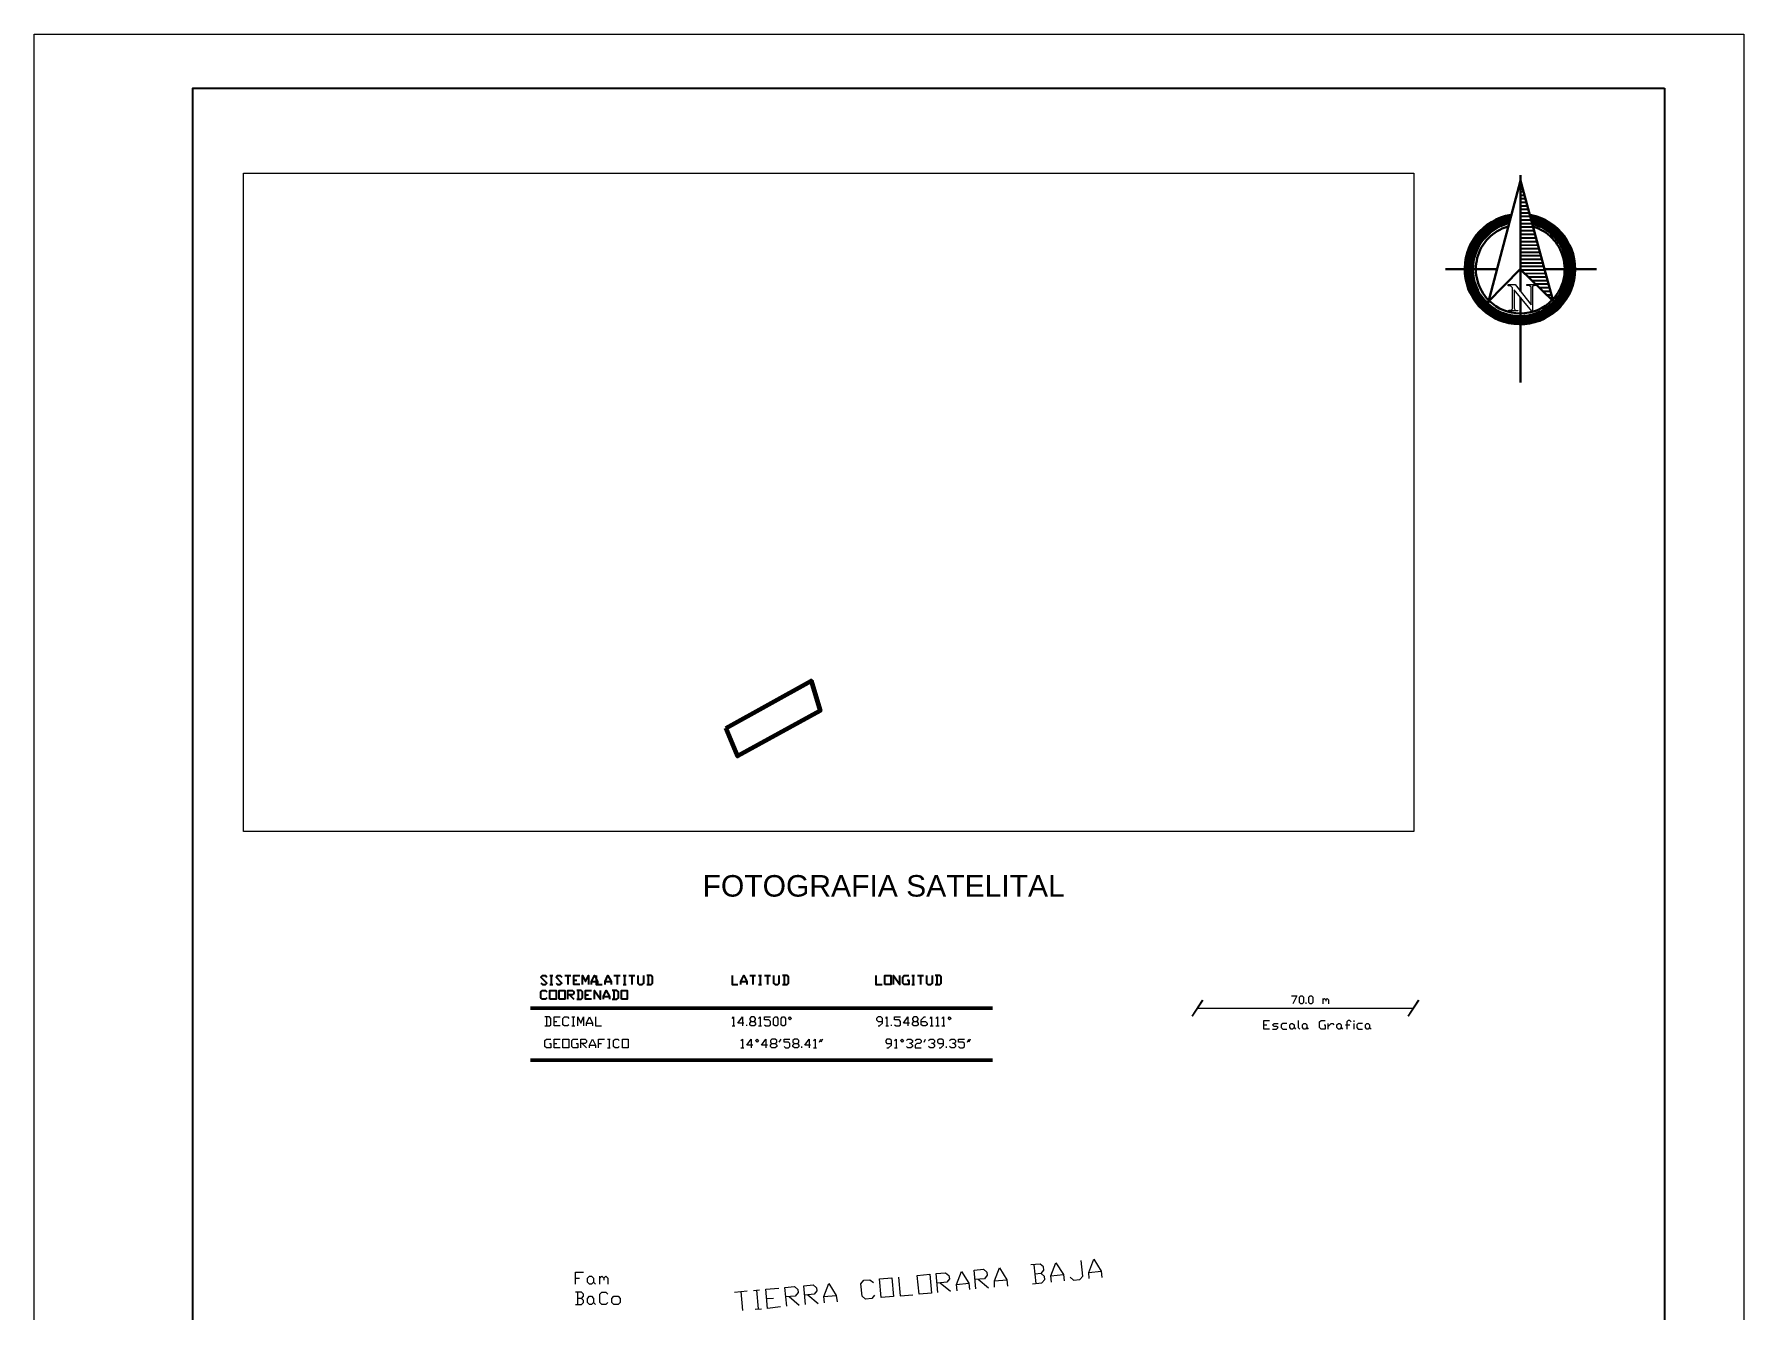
# Model space of a CAD drawing. Header units: millimetres. Extents: x 2364 to 2508, y 1551 to 1771.
# Drawn here: x 2363.8 to 2507.8, y 1663.1 to 1770.7 of the extents above; entities that cross this region are included whole.
import ezdxf

# ---------------------------------------------------------------- set-up
doc = ezdxf.new("R2010")
doc.units = ezdxf.units.MM
for name, color, linetype in [('PDF_0', 7, 'Continuous'), ('PDF_10 Formato', 7, 'Continuous'), ('PDF_CVL_CUADCON_TIT', 7, 'Continuous'), ('PDF_CVL_PUNTO_NUM', 7, 'Continuous'), ('PDF_Text', 7, 'Continuous')]:
    doc.layers.add(name, color=color, linetype=linetype)
doc.styles.add('PDF Arial-BoldMT', font='arial.ttf')

msp = doc.modelspace()

# ---------------------------------------------------------------- hatches: boundary and pattern name
at = {"layer": 'PDF_0', "transparency": 33554559}
msp.add_hatch(color=256, dxfattribs=at).paths.add_polyline_path([(2489, 1758.28), (2488.97, 1758.31), (2488.94, 1758.34), (2488.92, 1758.31), (2488.89, 1758.28), (2488.92, 1758.26), (2488.94, 1758.23), (2488.97, 1758.26)])

# ---------------------------------------------------------------- linework, layer by layer
at = {"layer": 'PDF_0', "lineweight": 30}
for points in [[(2486.2, 1748.09), (2488.92, 1750.86), (2491.71, 1748.17), (2488.94, 1758.34), (2486.23, 1748.03)], [(2488.94, 1758.79), (2488.94, 1748.99)], [(2486.94, 1750.86), (2482.62, 1750.86)], [(2495.35, 1750.86), (2490.98, 1750.86)], [(2488.94, 1748.49), (2488.94, 1741.31)]]:
    msp.add_lwpolyline(points, dxfattribs=at)
at = {"layer": 'PDF_0', "lineweight": 25}
for points in [[(2489.03, 1757.97), (2488.94, 1757.97)], [(2489.11, 1757.69), (2488.94, 1757.69)], [(2489.2, 1757.38), (2488.94, 1757.38)], [(2489.28, 1757.07), (2488.94, 1757.07)], [(2489.37, 1756.79), (2488.94, 1756.79)], [(2489.45, 1756.48), (2488.94, 1756.48)], [(2487.98, 1754.95), (2486.77, 1754.95)], [(2488.01, 1755.04), (2486.94, 1755.04)], [(2488.04, 1755.12), (2487.14, 1755.12)], [(2488.07, 1755.18), (2487.33, 1755.18)], [(2488.07, 1755.26), (2487.59, 1755.26)], [(2488.1, 1755.35), (2487.9, 1755.35)], [(2489.54, 1756.17), (2488.94, 1756.17)], [(2489.62, 1755.88), (2488.94, 1755.88)], [(2489.71, 1755.57), (2488.94, 1755.57)], [(2489.76, 1755.29), (2488.94, 1755.29)], [(2489.85, 1754.98), (2488.94, 1754.98)], [(2489.88, 1755.35), (2489.76, 1755.35)], [(2490.19, 1755.26), (2489.79, 1755.26)], [(2490.41, 1755.18), (2489.79, 1755.18)], [(2490.64, 1755.12), (2489.82, 1755.12)], [(2490.81, 1755.04), (2489.85, 1755.04)], [(2490.98, 1754.95), (2489.88, 1754.95)], [(2485.87, 1753.51), (2485.13, 1753.51)], [(2485.95, 1753.6), (2485.19, 1753.6)], [(2486.01, 1753.68), (2485.24, 1753.68)], [(2486.09, 1753.77), (2485.3, 1753.77)], [(2486.18, 1753.85), (2485.39, 1753.85)], [(2486.26, 1753.91), (2485.44, 1753.91)], [(2486.37, 1753.99), (2485.53, 1753.99)], [(2486.46, 1754.08), (2485.58, 1754.08)], [(2486.57, 1754.16), (2485.67, 1754.16)], [(2486.71, 1754.25), (2485.75, 1754.25)], [(2486.83, 1754.3), (2485.84, 1754.3)], [(2486.97, 1754.39), (2485.92, 1754.39)], [(2487.14, 1754.47), (2486.04, 1754.47)], [(2487.31, 1754.56), (2486.15, 1754.56)], [(2487.5, 1754.64), (2486.26, 1754.64)], [(2487.76, 1754.73), (2486.37, 1754.73)], [(2487.96, 1754.78), (2486.49, 1754.78)], [(2487.98, 1754.87), (2486.63, 1754.87)], [(2489.93, 1754.67), (2488.94, 1754.67)], [(2490.02, 1754.39), (2488.94, 1754.39)], [(2490.1, 1754.08), (2488.94, 1754.08)], [(2490.19, 1753.77), (2488.94, 1753.77)], [(2491.12, 1754.87), (2489.88, 1754.87)], [(2491.26, 1754.78), (2489.9, 1754.78)], [(2491.37, 1754.73), (2490.02, 1754.73)], [(2491.51, 1754.64), (2490.24, 1754.64)], [(2491.63, 1754.56), (2490.44, 1754.56)], [(2491.71, 1754.47), (2490.64, 1754.47)], [(2491.82, 1754.39), (2490.78, 1754.39)], [(2491.91, 1754.3), (2490.92, 1754.3)], [(2491.99, 1754.25), (2491.06, 1754.25)], [(2492.08, 1754.16), (2491.17, 1754.16)], [(2492.16, 1754.08), (2491.29, 1754.08)], [(2492.25, 1753.99), (2491.37, 1753.99)], [(2492.3, 1753.91), (2491.49, 1753.91)], [(2492.39, 1753.85), (2491.57, 1753.85)], [(2492.45, 1753.77), (2491.65, 1753.77)], [(2492.5, 1753.68), (2491.74, 1753.68)], [(2492.56, 1753.6), (2491.82, 1753.6)], [(2492.61, 1753.51), (2491.88, 1753.51)], [(2485.05, 1752.07), (2484.45, 1752.07)], [(2485.1, 1752.24), (2484.48, 1752.24)], [(2485.08, 1752.16), (2484.48, 1752.16)], [(2485.13, 1752.33), (2484.51, 1752.33)], [(2485.16, 1752.41), (2484.54, 1752.41)], [(2485.22, 1752.5), (2484.57, 1752.5)], [(2485.24, 1752.55), (2484.59, 1752.55)], [(2485.27, 1752.64), (2484.65, 1752.64)], [(2485.33, 1752.72), (2484.68, 1752.72)], [(2485.36, 1752.81), (2484.71, 1752.81)], [(2485.41, 1752.89), (2484.74, 1752.89)], [(2485.44, 1752.95), (2484.79, 1752.95)], [(2485.5, 1753.03), (2484.82, 1753.03)], [(2485.56, 1753.12), (2484.88, 1753.12)], [(2485.61, 1753.2), (2484.91, 1753.2)], [(2485.67, 1753.29), (2484.96, 1753.29)], [(2485.72, 1753.37), (2485.02, 1753.37)], [(2485.81, 1753.43), (2485.08, 1753.43)], [(2490.27, 1753.48), (2488.94, 1753.48)], [(2490.36, 1753.17), (2488.94, 1753.17)], [(2490.44, 1752.86), (2488.94, 1752.89)], [(2490.53, 1752.58), (2488.94, 1752.58)], [(2490.58, 1752.27), (2488.94, 1752.27)], [(2492.67, 1753.43), (2491.97, 1753.43)], [(2492.73, 1753.37), (2492.02, 1753.37)], [(2492.78, 1753.29), (2492.08, 1753.29)], [(2492.84, 1753.2), (2492.13, 1753.2)], [(2492.87, 1753.12), (2492.19, 1753.12)], [(2492.93, 1753.03), (2492.25, 1753.03)], [(2492.95, 1752.95), (2492.3, 1752.95)], [(2493.01, 1752.89), (2492.33, 1752.89)], [(2493.04, 1752.81), (2492.39, 1752.81)], [(2493.07, 1752.72), (2492.45, 1752.72)], [(2493.12, 1752.64), (2492.47, 1752.64)], [(2493.15, 1752.55), (2492.5, 1752.55)], [(2493.18, 1752.5), (2492.56, 1752.5)], [(2493.21, 1752.41), (2492.59, 1752.41)], [(2493.24, 1752.33), (2492.61, 1752.33)], [(2493.26, 1752.24), (2492.64, 1752.24)], [(2493.29, 1752.16), (2492.67, 1752.16)], [(2493.32, 1752.07), (2492.7, 1752.07)], [(2484.88, 1751.2), (2484.28, 1751.2)], [(2484.88, 1751.14), (2484.28, 1751.14)], [(2484.88, 1751.06), (2484.28, 1751.06)], [(2484.88, 1750.97), (2484.28, 1750.97)], [(2484.88, 1750.89), (2484.28, 1750.89)], [(2484.88, 1750.8), (2484.28, 1750.8)], [(2484.88, 1750.74), (2484.28, 1750.74)], [(2484.88, 1750.66), (2484.28, 1750.66)], [(2484.91, 1751.45), (2484.31, 1751.45)], [(2484.91, 1751.37), (2484.31, 1751.37)], [(2484.88, 1751.28), (2484.31, 1751.28)], [(2484.93, 1751.62), (2484.34, 1751.62)], [(2484.91, 1751.54), (2484.34, 1751.54)], [(2484.96, 1751.76), (2484.37, 1751.76)], [(2484.96, 1751.68), (2484.37, 1751.68)], [(2485.02, 1751.93), (2484.4, 1751.93)], [(2484.99, 1751.85), (2484.4, 1751.85)], [(2485.02, 1752.02), (2484.43, 1752.02)], [(2490.67, 1751.99), (2488.94, 1751.99)], [(2490.75, 1751.68), (2488.94, 1751.68)], [(2490.84, 1751.37), (2488.94, 1751.37)], [(2490.92, 1751.08), (2488.94, 1751.08)], [(2491.01, 1750.77), (2489, 1750.77)], [(2493.32, 1752.02), (2492.73, 1752.02)], [(2493.35, 1751.93), (2492.76, 1751.93)], [(2493.38, 1751.85), (2492.76, 1751.85)], [(2493.38, 1751.76), (2492.78, 1751.76)], [(2493.41, 1751.68), (2492.81, 1751.68)], [(2493.41, 1751.62), (2492.81, 1751.62)], [(2493.43, 1751.54), (2492.84, 1751.54)], [(2493.43, 1751.45), (2492.84, 1751.45)], [(2493.43, 1751.37), (2492.87, 1751.37)], [(2493.46, 1751.28), (2492.87, 1751.28)], [(2493.46, 1751.2), (2492.87, 1751.2)], [(2493.46, 1751.14), (2492.87, 1751.14)], [(2493.46, 1751.06), (2492.9, 1751.06)], [(2493.46, 1750.97), (2492.9, 1750.97)], [(2493.46, 1750.89), (2492.9, 1750.89)], [(2493.46, 1750.8), (2492.9, 1750.8)], [(2493.46, 1750.74), (2492.9, 1750.74)], [(2493.46, 1750.66), (2492.9, 1750.66)], [(2484.88, 1750.58), (2484.28, 1750.58)], [(2484.88, 1750.49), (2484.28, 1750.49)], [(2484.88, 1750.41), (2484.31, 1750.41)], [(2484.91, 1750.32), (2484.31, 1750.32)], [(2484.91, 1750.26), (2484.31, 1750.26)], [(2484.93, 1750.18), (2484.34, 1750.18)], [(2484.93, 1750.1), (2484.34, 1750.1)], [(2484.96, 1750.01), (2484.37, 1750.01)], [(2484.96, 1749.93), (2484.37, 1749.93)], [(2484.99, 1749.84), (2484.4, 1749.84)], [(2485.02, 1749.78), (2484.43, 1749.78)], [(2485.05, 1749.7), (2484.43, 1749.7)], [(2485.08, 1749.62), (2484.45, 1749.62)], [(2485.1, 1749.53), (2484.48, 1749.53)], [(2485.13, 1749.45), (2484.51, 1749.45)], [(2485.16, 1749.39), (2484.54, 1749.39)], [(2485.19, 1749.3), (2484.57, 1749.3)], [(2485.22, 1749.22), (2484.59, 1749.22)], [(2491.09, 1750.46), (2489.31, 1750.49)], [(2491.17, 1750.18), (2489.62, 1750.18)], [(2491.26, 1749.87), (2489.93, 1749.87)], [(2491.34, 1749.59), (2490.24, 1749.59)], [(2491.4, 1749.28), (2490.55, 1749.28)], [(2493.18, 1749.22), (2492.53, 1749.22)], [(2493.21, 1749.3), (2492.56, 1749.3)], [(2493.24, 1749.39), (2492.61, 1749.39)], [(2493.26, 1749.45), (2492.64, 1749.45)], [(2493.26, 1749.53), (2492.67, 1749.53)], [(2493.29, 1749.62), (2492.7, 1749.62)], [(2493.35, 1749.78), (2492.73, 1749.78)], [(2493.32, 1749.7), (2492.73, 1749.7)], [(2493.35, 1749.84), (2492.76, 1749.84)], [(2493.38, 1749.93), (2492.78, 1749.93)], [(2493.41, 1750.1), (2492.81, 1750.1)], [(2493.41, 1750.01), (2492.81, 1750.01)], [(2493.43, 1750.32), (2492.84, 1750.32)], [(2493.43, 1750.26), (2492.84, 1750.26)], [(2493.43, 1750.18), (2492.84, 1750.18)], [(2493.46, 1750.58), (2492.87, 1750.58)], [(2493.46, 1750.49), (2492.87, 1750.49)], [(2493.46, 1750.41), (2492.87, 1750.41)], [(2485.24, 1749.14), (2484.62, 1749.14)], [(2485.3, 1749.05), (2484.65, 1749.05)], [(2485.33, 1748.97), (2484.68, 1748.97)], [(2485.39, 1748.91), (2484.74, 1748.91)], [(2485.41, 1748.82), (2484.76, 1748.82)], [(2485.47, 1748.74), (2484.79, 1748.74)], [(2485.53, 1748.65), (2484.85, 1748.65)], [(2485.58, 1748.57), (2484.88, 1748.57)], [(2485.64, 1748.51), (2484.93, 1748.51)], [(2485.7, 1748.43), (2484.99, 1748.43)], [(2485.75, 1748.34), (2485.05, 1748.34)], [(2485.81, 1748.26), (2485.08, 1748.26)], [(2485.89, 1748.17), (2485.13, 1748.17)], [(2485.95, 1748.09), (2485.22, 1748.09)], [(2486.04, 1748.03), (2485.27, 1748.03)], [(2486.12, 1747.95), (2485.33, 1747.95)], [(2486.2, 1747.86), (2485.39, 1747.86)], [(2486.32, 1747.78), (2485.47, 1747.78)], [(2491.49, 1748.97), (2490.86, 1748.97)], [(2491.57, 1748.68), (2491.17, 1748.68)], [(2492.28, 1747.78), (2491.46, 1747.78)], [(2491.65, 1748.37), (2491.51, 1748.37)], [(2492.36, 1747.86), (2491.54, 1747.86)], [(2492.42, 1747.95), (2491.63, 1747.95)], [(2492.5, 1748.03), (2491.71, 1748.03)], [(2492.56, 1748.09), (2491.8, 1748.09)], [(2492.61, 1748.17), (2491.85, 1748.17)], [(2492.67, 1748.26), (2491.94, 1748.26)], [(2492.73, 1748.34), (2491.99, 1748.34)], [(2492.76, 1748.43), (2492.05, 1748.43)], [(2492.81, 1748.51), (2492.13, 1748.51)], [(2492.87, 1748.57), (2492.19, 1748.57)], [(2492.9, 1748.65), (2492.22, 1748.65)], [(2492.95, 1748.74), (2492.28, 1748.74)], [(2492.98, 1748.82), (2492.33, 1748.82)], [(2493.04, 1748.91), (2492.39, 1748.91)], [(2493.07, 1748.97), (2492.42, 1748.97)], [(2493.1, 1749.05), (2492.47, 1749.05)], [(2493.12, 1749.14), (2492.5, 1749.14)], [(2486.4, 1747.69), (2485.53, 1747.69)], [(2486.52, 1747.61), (2485.61, 1747.61)], [(2486.63, 1747.55), (2485.7, 1747.55)], [(2486.74, 1747.47), (2485.78, 1747.47)], [(2486.88, 1747.38), (2485.87, 1747.38)], [(2487.02, 1747.3), (2485.98, 1747.3)], [(2487.19, 1747.21), (2486.06, 1747.21)], [(2487.36, 1747.16), (2486.18, 1747.16)], [(2487.59, 1747.07), (2486.29, 1747.07)], [(2487.84, 1746.99), (2486.4, 1746.99)], [(2488.21, 1746.9), (2486.54, 1746.9)], [(2491.06, 1746.82), (2488.92, 1746.82), (2486.68, 1746.82)], [(2490.92, 1746.73), (2488.92, 1746.73), (2486.83, 1746.73)], [(2490.75, 1746.68), (2488.92, 1746.68), (2487, 1746.68)], [(2490.55, 1746.59), (2488.92, 1746.59), (2487.19, 1746.59)], [(2490.36, 1746.51), (2488.92, 1746.51), (2487.42, 1746.51)], [(2490.07, 1746.42), (2488.92, 1746.42), (2487.67, 1746.42)], [(2489.73, 1746.34), (2488.92, 1746.34), (2488.01, 1746.34)], [(2491.2, 1746.9), (2489.57, 1746.9)], [(2491.34, 1746.99), (2489.9, 1746.99)], [(2491.46, 1747.07), (2490.19, 1747.07)], [(2491.57, 1747.16), (2490.38, 1747.16)], [(2491.68, 1747.21), (2490.58, 1747.21)], [(2491.8, 1747.3), (2490.72, 1747.3)], [(2491.88, 1747.38), (2490.89, 1747.38)], [(2491.97, 1747.47), (2491.01, 1747.47)], [(2492.05, 1747.55), (2491.15, 1747.55)], [(2492.13, 1747.61), (2491.26, 1747.61)], [(2492.22, 1747.69), (2491.34, 1747.69)], [(2489.03, 1746.28), (2488.92, 1746.28), (2488.72, 1746.28)]]:
    msp.add_lwpolyline(points, dxfattribs=at)
at = {"layer": 'PDF_0', "lineweight": 20}
msp.add_lwpolyline([(2489.9, 1747.33), (2488.41, 1749.11), (2488.41, 1747.58), (2488.49, 1747.41), (2488.58, 1747.38), (2488.72, 1747.38), (2488.72, 1747.36), (2487.96, 1747.36), (2487.96, 1747.41), (2488.15, 1747.41), (2488.21, 1747.47), (2488.27, 1747.53), (2488.27, 1747.61), (2488.27, 1749.28), (2488.1, 1749.47), (2487.98, 1749.47), (2487.9, 1749.47), (2487.9, 1749.56), (2488.49, 1749.56), (2489.85, 1747.86), (2489.85, 1749.36), (2489.68, 1749.5), (2489.48, 1749.5), (2489.48, 1749.56), (2490.27, 1749.56), (2490.27, 1749.5), (2490.1, 1749.47), (2489.96, 1749.42), (2489.96, 1749.33), (2489.96, 1747.33)], close=True, dxfattribs=at)
msp.add_lwpolyline([(2488.92, 1749.9), (2488.89, 1749.9)], dxfattribs=at)
at = {"layer": 'PDF_0', "lineweight": 30}
msp.add_lwpolyline([(2486.31, 1748.2, 0.194727), (2488.91, 1747.13, 0.204974), (2491.62, 1748.27)], format="xyb", dxfattribs=at)
at = {"layer": 'PDF_0', "lineweight": 50}
for points in [[(2405.58, 1688.62), (2444.49, 1688.62)], [(2405.58, 1684.24), (2444.49, 1684.24)]]:
    msp.add_lwpolyline(points, dxfattribs=at)
for radius, start, end in [(4.59, 99.6187, 79.0466), (4.02, 103.4143, 74.8775)]:
    msp.add_arc((2488.9, 1750.87), radius, start, end, dxfattribs=at)
at = {"layer": 'PDF_0', "lineweight": 30}
for start, end in [(106.3803, 224.5112), (317.1202, 73.3997)]:
    msp.add_arc((2488.93, 1750.87), 3.74, start, end, dxfattribs=at)
at = {"layer": 'PDF_10 Formato', "lineweight": 9}
msp.add_lwpolyline([(2363.79, 1550.72), (2363.79, 1770.65), (2507.75, 1770.65), (2507.75, 1550.72)], close=True, dxfattribs=at)
at = {"layer": 'PDF_10 Formato', "lineweight": 25}
msp.add_lwpolyline([(2501.06, 1766.11), (2501.06, 1557.42), (2377.14, 1557.42), (2377.14, 1766.11)], close=True, dxfattribs=at)
at = {"layer": 'PDF_CVL_CUADCON_TIT', "lineweight": 9}
for points in [[(2381.41, 1703.5), (2381.41, 1758.96), (2479.96, 1758.96), (2479.96, 1703.5)], [(2470.45, 1688.98), (2470.33, 1689.1), (2470.33, 1689.55), (2470.45, 1689.66), (2470.56, 1689.66), (2470.67, 1689.55), (2470.67, 1689.1), (2470.56, 1688.98)], [(2471.24, 1688.98), (2471.12, 1689.1), (2471.12, 1689.55), (2471.24, 1689.66), (2471.35, 1689.66), (2471.46, 1689.55), (2471.46, 1689.1), (2471.35, 1688.98)], [(2469.74, 1686.84), (2469.63, 1686.84), (2469.51, 1686.98), (2469.51, 1687.21), (2469.63, 1687.32), (2469.74, 1687.32), (2469.88, 1687.21), (2469.88, 1686.98)], [(2470.84, 1686.84), (2470.7, 1686.84), (2470.59, 1686.98), (2470.59, 1687.21), (2470.7, 1687.32), (2470.84, 1687.32), (2470.96, 1687.21), (2470.96, 1686.98)], [(2473.72, 1686.84), (2473.61, 1686.84), (2473.47, 1686.98), (2473.47, 1687.21), (2473.61, 1687.32), (2473.72, 1687.32), (2473.84, 1687.21), (2473.84, 1686.98)], [(2476.12, 1686.84), (2476.01, 1686.84), (2475.9, 1686.98), (2475.9, 1687.21), (2476.01, 1687.32), (2476.12, 1687.32), (2476.24, 1687.21), (2476.24, 1686.98)], [(2410.72, 1665.38), (2410.55, 1665.38), (2410.38, 1665.55), (2410.38, 1665.88), (2410.55, 1666.05), (2410.72, 1666.05), (2410.89, 1665.88), (2410.89, 1665.55)], [(2435.12, 1664.25), (2434.98, 1665.83), (2436.02, 1665.91), (2436.16, 1664.33)], [(2438.31, 1664.53), (2438.14, 1666.11), (2439.21, 1666.22), (2439.36, 1664.61)], [(2410.72, 1663.65), (2410.55, 1663.65), (2410.38, 1663.82), (2410.38, 1664.16), (2410.55, 1664.36), (2410.72, 1664.36), (2410.89, 1664.16), (2410.89, 1663.82)], [(2412.95, 1663.65), (2412.61, 1663.65), (2412.44, 1663.82), (2412.44, 1664.16), (2412.61, 1664.36), (2412.95, 1664.36), (2413.12, 1664.16), (2413.12, 1663.82)]]:
    msp.add_lwpolyline(points, close=True, dxfattribs=at)
at = {"layer": 'PDF_CVL_CUADCON_TIT', "color": 6, "lineweight": 60}
msp.add_lwpolyline([(2422.04, 1712.2), (2429.22, 1716.18), (2429.98, 1713.67), (2423, 1709.85)], close=True, dxfattribs=at)
at = {"layer": 'PDF_CVL_CUADCON_TIT', "lineweight": 9}
for points in [[(2461.3, 1687.94), (2462.17, 1689.3)], [(2461.33, 1687.94), (2462.23, 1689.3)], [(2469.66, 1689.66), (2470.11, 1689.66), (2469.77, 1688.98)], [(2470.9, 1688.98), (2470.9, 1689.1)], [(2472.34, 1688.98), (2472.34, 1689.44)], [(2472.34, 1689.32), (2472.45, 1689.44), (2472.56, 1689.32), (2472.56, 1689.21)], [(2472.56, 1689.32), (2472.68, 1689.44), (2472.79, 1689.32), (2472.79, 1688.98)], [(2479.48, 1687.94), (2480.36, 1689.3)], [(2479.51, 1687.94), (2480.42, 1689.3)], [(2461.78, 1688.62), (2479.91, 1688.62)], [(2467.82, 1686.84), (2467.34, 1686.84), (2467.34, 1687.57), (2467.82, 1687.57)], [(2468.07, 1686.84), (2468.41, 1686.84), (2468.55, 1686.98), (2468.41, 1687.09), (2468.19, 1687.09), (2468.07, 1687.21), (2468.19, 1687.32), (2468.55, 1687.32)], [(2469.26, 1687.32), (2468.92, 1687.32), (2468.78, 1687.21), (2468.78, 1686.98), (2468.92, 1686.84), (2469.26, 1686.84)], [(2470.22, 1687.57), (2470.22, 1686.98), (2470.36, 1686.84)], [(2472.4, 1687.21), (2472.51, 1687.21), (2472.51, 1686.84), (2472.17, 1686.84), (2472.03, 1686.98), (2472.03, 1687.46), (2472.17, 1687.57), (2472.51, 1687.57)], [(2472.76, 1686.84), (2472.76, 1687.32)], [(2472.76, 1687.09), (2472.99, 1687.32), (2473.13, 1687.32), (2473.24, 1687.21)], [(2474.68, 1687.46), (2474.57, 1687.57), (2474.43, 1687.57), (2474.32, 1687.46), (2474.32, 1686.84)], [(2474.94, 1687.46), (2474.94, 1687.57)], [(2474.94, 1686.84), (2474.94, 1687.32)], [(2475.64, 1687.32), (2475.28, 1687.32), (2475.16, 1687.21), (2475.16, 1686.98), (2475.28, 1686.84), (2475.64, 1686.84)], [(2467.34, 1687.21), (2467.59, 1687.21)], [(2469.88, 1686.98), (2470, 1686.84)], [(2470.96, 1686.98), (2471.07, 1686.84)], [(2473.84, 1686.98), (2473.95, 1686.84)], [(2474.2, 1687.21), (2474.57, 1687.21)], [(2476.24, 1686.98), (2476.38, 1686.84)], [(2449.46, 1665.55), (2449.41, 1666.08), (2449.83, 1667.18), (2450.45, 1666.2), (2450.51, 1665.66)], [(2451.02, 1665.97), (2451.3, 1665.72), (2451.84, 1665.77), (2452.09, 1666.05), (2451.95, 1667.38)], [(2452.63, 1665.86), (2452.6, 1666.36), (2453.02, 1667.49), (2453.64, 1666.48), (2453.7, 1665.94)], [(2409.36, 1665.38), (2409.36, 1666.39), (2410.04, 1666.39)], [(2409.36, 1665.88), (2409.7, 1665.88)], [(2411.43, 1665.38), (2411.43, 1666.05)], [(2411.43, 1665.88), (2411.6, 1666.05), (2411.76, 1665.88), (2411.76, 1665.72)], [(2411.76, 1665.88), (2411.93, 1666.05), (2412.1, 1665.88), (2412.1, 1665.38)], [(2434.55, 1664.44), (2434.33, 1664.16), (2433.79, 1664.11), (2433.51, 1664.36), (2433.4, 1665.4), (2433.65, 1665.72), (2434.16, 1665.74), (2434.47, 1665.52)], [(2436.56, 1665.97), (2436.7, 1664.39), (2437.77, 1664.47)], [(2439.89, 1664.67), (2439.75, 1666.28), (2440.54, 1666.34), (2440.82, 1666.11), (2440.85, 1665.83), (2440.63, 1665.55), (2439.84, 1665.46)], [(2441.5, 1664.81), (2441.44, 1665.35), (2441.87, 1666.45), (2442.49, 1665.46), (2442.55, 1664.92)], [(2443.08, 1664.98), (2442.94, 1666.56), (2443.73, 1666.65), (2444.01, 1666.39), (2444.04, 1666.14), (2443.82, 1665.83), (2443, 1665.77)], [(2443.28, 1665.8), (2444.16, 1665.07)], [(2444.66, 1665.12), (2444.64, 1665.66), (2445.06, 1666.76), (2445.68, 1665.74), (2445.74, 1665.21)], [(2444.64, 1665.66), (2445.68, 1665.74)], [(2448.59, 1666.28), (2448.82, 1666.56), (2448.79, 1666.84), (2448.5, 1667.07), (2447.71, 1666.99)], [(2447.86, 1665.4), (2448.65, 1665.49), (2448.9, 1665.77), (2448.87, 1666.03), (2448.59, 1666.28), (2448.05, 1666.22)], [(2447.97, 1667.01), (2448.14, 1665.43)], [(2449.41, 1666.08), (2450.45, 1666.2)], [(2452.6, 1666.36), (2453.64, 1666.48)], [(2409.87, 1664.16), (2410.04, 1664.36), (2410.04, 1664.53), (2409.87, 1664.7), (2409.36, 1664.7)], [(2409.53, 1664.7), (2409.53, 1663.65)], [(2410.89, 1665.55), (2411.06, 1665.38)], [(2412.1, 1663.82), (2411.93, 1663.65), (2411.6, 1663.65), (2411.43, 1663.82), (2411.43, 1664.53), (2411.6, 1664.7), (2411.93, 1664.7), (2412.1, 1664.53)], [(2422.75, 1664.7), (2423.82, 1664.81)], [(2423.29, 1664.75), (2423.43, 1663.17)], [(2424.36, 1664.84), (2424.87, 1664.9)], [(2424.61, 1664.87), (2424.76, 1663.29)], [(2426.62, 1663.46), (2425.55, 1663.34), (2425.4, 1664.95), (2426.48, 1665.04)], [(2427.16, 1663.51), (2427.01, 1665.09), (2427.8, 1665.18), (2428.09, 1664.92), (2428.12, 1664.67), (2427.86, 1664.36), (2427.07, 1664.3)], [(2427.35, 1664.33), (2428.2, 1663.6)], [(2428.74, 1663.65), (2428.6, 1665.24), (2429.39, 1665.32), (2429.67, 1665.07), (2429.7, 1664.81), (2429.47, 1664.53), (2428.68, 1664.44)], [(2428.93, 1664.47), (2429.81, 1663.74)], [(2430.35, 1663.79), (2430.29, 1664.33), (2430.71, 1665.43), (2431.33, 1664.42), (2431.39, 1663.88)], [(2430.29, 1664.33), (2431.33, 1664.42)], [(2440.09, 1665.49), (2440.96, 1664.78)], [(2441.44, 1665.35), (2442.49, 1665.46)], [(2409.36, 1663.65), (2409.87, 1663.65), (2410.04, 1663.82), (2410.04, 1663.99), (2409.87, 1664.16), (2409.53, 1664.16)], [(2410.89, 1663.82), (2411.06, 1663.65)], [(2424.5, 1663.26), (2425.04, 1663.31)], [(2425.49, 1664.16), (2426.03, 1664.19)]]:
    msp.add_lwpolyline(points, dxfattribs=at)
at = {"layer": 'PDF_CVL_PUNTO_NUM', "lineweight": 25}
for points in [[(2406.46, 1690.74), (2406.6, 1690.62), (2406.85, 1690.62), (2406.96, 1690.74), (2406.46, 1691.24), (2406.6, 1691.36), (2406.85, 1691.36), (2406.96, 1691.24)], [(2407.22, 1691.36), (2407.47, 1691.36)], [(2407.22, 1690.62), (2407.47, 1690.62)], [(2407.33, 1691.36), (2407.33, 1690.62)], [(2407.73, 1690.74), (2407.84, 1690.62), (2408.09, 1690.62), (2408.21, 1690.74), (2407.73, 1691.24), (2407.84, 1691.36), (2408.09, 1691.36), (2408.21, 1691.24)], [(2408.46, 1691.36), (2408.97, 1691.36)], [(2408.71, 1691.36), (2408.71, 1690.62)], [(2409.73, 1690.62), (2409.22, 1690.62), (2409.22, 1691.36), (2409.73, 1691.36)], [(2409.22, 1690.99), (2409.48, 1690.99)], [(2409.96, 1690.62), (2409.96, 1691.36), (2410.21, 1690.88), (2410.47, 1691.36), (2410.47, 1690.62)], [(2410.72, 1690.62), (2410.72, 1690.88), (2410.97, 1691.36), (2411.23, 1690.88), (2411.23, 1690.62)], [(2410.72, 1690.88), (2411.23, 1690.88)], [(2411.12, 1691.36), (2411.12, 1690.62), (2411.62, 1690.62)], [(2411.88, 1690.62), (2411.88, 1690.88), (2412.1, 1691.36), (2412.36, 1690.88), (2412.36, 1690.62)], [(2411.88, 1690.88), (2412.36, 1690.88)], [(2412.61, 1691.36), (2413.12, 1691.36)], [(2412.87, 1691.36), (2412.87, 1690.62)], [(2413.37, 1691.36), (2413.63, 1691.36)], [(2413.37, 1690.62), (2413.63, 1690.62)], [(2413.49, 1691.36), (2413.49, 1690.62)], [(2413.85, 1691.36), (2414.36, 1691.36)], [(2414.11, 1691.36), (2414.11, 1690.62)], [(2414.62, 1691.36), (2414.62, 1690.74), (2414.73, 1690.62), (2414.98, 1690.62), (2415.13, 1690.74), (2415.13, 1691.36)], [(2415.38, 1690.62), (2415.75, 1690.62), (2415.86, 1690.74), (2415.86, 1691.24), (2415.75, 1691.36), (2415.38, 1691.36)], [(2415.49, 1691.36), (2415.49, 1690.62)], [(2422.55, 1691.36), (2422.55, 1690.62), (2423.03, 1690.62)], [(2423.29, 1690.62), (2423.29, 1690.88), (2423.54, 1691.36), (2423.79, 1690.88), (2423.79, 1690.62)], [(2423.29, 1690.88), (2423.79, 1690.88)], [(2424.05, 1691.36), (2424.53, 1691.36)], [(2424.3, 1691.36), (2424.3, 1690.62)], [(2424.78, 1691.36), (2425.04, 1691.36)], [(2424.78, 1690.62), (2425.04, 1690.62)], [(2424.92, 1691.36), (2424.92, 1690.62)], [(2425.29, 1691.36), (2425.8, 1691.36)], [(2425.55, 1691.36), (2425.55, 1690.62)], [(2426.05, 1691.36), (2426.05, 1690.74), (2426.17, 1690.62), (2426.42, 1690.62), (2426.53, 1690.74), (2426.53, 1691.36)], [(2426.79, 1690.62), (2427.18, 1690.62), (2427.3, 1690.74), (2427.3, 1691.24), (2427.18, 1691.36), (2426.79, 1691.36)], [(2426.93, 1691.36), (2426.93, 1690.62)], [(2434.67, 1691.36), (2434.67, 1690.62), (2435.18, 1690.62)], [(2436.16, 1690.62), (2436.16, 1691.36), (2436.67, 1690.62), (2436.67, 1691.36)], [(2437.29, 1690.99), (2437.43, 1690.99), (2437.43, 1690.62), (2437.04, 1690.62), (2436.93, 1690.74), (2436.93, 1691.24), (2437.04, 1691.36), (2437.43, 1691.36)], [(2437.69, 1691.36), (2437.91, 1691.36)], [(2437.69, 1690.62), (2437.91, 1690.62)], [(2437.8, 1691.36), (2437.8, 1690.62)], [(2438.17, 1691.36), (2438.68, 1691.36)], [(2438.42, 1691.36), (2438.42, 1690.62)], [(2438.93, 1691.36), (2438.93, 1690.74), (2439.04, 1690.62), (2439.3, 1690.62), (2439.44, 1690.74), (2439.44, 1691.36)], [(2439.67, 1690.62), (2440.06, 1690.62), (2440.17, 1690.74), (2440.17, 1691.24), (2440.06, 1691.36), (2439.67, 1691.36)], [(2439.81, 1691.36), (2439.81, 1690.62)], [(2406.96, 1689.49), (2406.85, 1689.38), (2406.6, 1689.38), (2406.46, 1689.49), (2406.46, 1690), (2406.6, 1690.11), (2406.85, 1690.11), (2406.96, 1690)], [(2408.71, 1689.38), (2408.71, 1690.11), (2409.08, 1690.11), (2409.22, 1690), (2409.22, 1689.86), (2409.08, 1689.75), (2408.71, 1689.75)], [(2408.86, 1689.75), (2409.22, 1689.38)], [(2409.48, 1689.38), (2409.84, 1689.38), (2409.96, 1689.49), (2409.96, 1690), (2409.84, 1690.11), (2409.48, 1690.11)], [(2409.59, 1690.11), (2409.59, 1689.38)], [(2410.72, 1689.38), (2410.21, 1689.38), (2410.21, 1690.11), (2410.72, 1690.11)], [(2410.21, 1689.75), (2410.47, 1689.75)], [(2410.97, 1689.38), (2410.97, 1690.11), (2411.48, 1689.38), (2411.48, 1690.11)], [(2411.74, 1689.38), (2411.74, 1689.61), (2411.96, 1690.11), (2412.22, 1689.61), (2412.22, 1689.38)], [(2411.74, 1689.61), (2412.22, 1689.61)], [(2412.47, 1689.38), (2412.84, 1689.38), (2412.98, 1689.49), (2412.98, 1690), (2412.84, 1690.11), (2412.47, 1690.11)], [(2412.61, 1690.11), (2412.61, 1689.38)]]:
    msp.add_lwpolyline(points, dxfattribs=at)
for points in [[(2435.43, 1690.62), (2435.43, 1691.36), (2435.91, 1691.36), (2435.91, 1690.62)], [(2407.22, 1689.38), (2407.22, 1690.11), (2407.73, 1690.11), (2407.73, 1689.38)], [(2407.98, 1689.38), (2407.98, 1690.11), (2408.46, 1690.11), (2408.46, 1689.38)], [(2413.23, 1689.38), (2413.23, 1690.11), (2413.71, 1690.11), (2413.71, 1689.38)]]:
    msp.add_lwpolyline(points, close=True, dxfattribs=at)
at = {"layer": 'PDF_CVL_PUNTO_NUM', "lineweight": 20}
for points in [[(2406.79, 1687.12), (2407.19, 1687.12), (2407.3, 1687.23), (2407.3, 1687.74), (2407.19, 1687.88), (2406.79, 1687.88)], [(2406.94, 1687.88), (2406.94, 1687.12)], [(2408.07, 1687.12), (2407.56, 1687.12), (2407.56, 1687.88), (2408.07, 1687.88)], [(2407.56, 1687.49), (2407.81, 1687.49)], [(2408.8, 1687.23), (2408.69, 1687.12), (2408.43, 1687.12), (2408.29, 1687.23), (2408.29, 1687.74), (2408.43, 1687.88), (2408.69, 1687.88), (2408.8, 1687.74)], [(2409.05, 1687.88), (2409.31, 1687.88)], [(2409.17, 1687.88), (2409.17, 1687.12)], [(2409.56, 1687.12), (2409.56, 1687.88), (2409.82, 1687.37), (2410.04, 1687.88), (2410.04, 1687.12)], [(2410.3, 1687.12), (2410.3, 1687.37), (2410.55, 1687.88), (2410.8, 1687.37), (2410.8, 1687.12)], [(2410.3, 1687.37), (2410.8, 1687.37)], [(2411.06, 1687.88), (2411.06, 1687.12), (2411.57, 1687.12)], [(2422.55, 1687.74), (2422.67, 1687.88), (2422.67, 1687.12)], [(2423.54, 1687.37), (2423.03, 1687.37), (2423.43, 1687.88), (2423.43, 1687.12)], [(2424.42, 1687.49), (2424.53, 1687.37), (2424.53, 1687.23), (2424.42, 1687.12), (2424.16, 1687.12), (2424.05, 1687.23), (2424.05, 1687.37), (2424.16, 1687.49), (2424.42, 1687.49), (2424.53, 1687.63), (2424.53, 1687.74), (2424.42, 1687.88), (2424.16, 1687.88), (2424.05, 1687.74), (2424.05, 1687.63), (2424.16, 1687.49)], [(2424.78, 1687.74), (2424.92, 1687.88), (2424.92, 1687.12)], [(2425.29, 1687.23), (2425.4, 1687.12), (2425.66, 1687.12), (2425.8, 1687.23), (2425.8, 1687.49), (2425.66, 1687.63), (2425.29, 1687.63), (2425.29, 1687.88), (2425.8, 1687.88)], [(2434.86, 1687.12), (2434.98, 1687.12), (2435.23, 1687.37), (2435.23, 1687.74), (2435.09, 1687.88), (2434.86, 1687.88), (2434.72, 1687.74), (2434.72, 1687.63), (2434.86, 1687.49), (2435.23, 1687.49)], [(2435.49, 1687.74), (2435.6, 1687.88), (2435.6, 1687.12)], [(2436.22, 1687.23), (2436.36, 1687.12), (2436.62, 1687.12), (2436.73, 1687.23), (2436.73, 1687.49), (2436.62, 1687.63), (2436.22, 1687.63), (2436.22, 1687.88), (2436.73, 1687.88)], [(2437.49, 1687.37), (2436.98, 1687.37), (2437.35, 1687.88), (2437.35, 1687.12)], [(2438.11, 1687.49), (2438.23, 1687.37), (2438.23, 1687.23), (2438.11, 1687.12), (2437.86, 1687.12), (2437.75, 1687.23), (2437.75, 1687.37), (2437.86, 1687.49), (2438.11, 1687.49), (2438.23, 1687.63), (2438.23, 1687.74), (2438.11, 1687.88), (2437.86, 1687.88), (2437.75, 1687.74), (2437.75, 1687.63), (2437.86, 1687.49)], [(2438.48, 1687.49), (2438.85, 1687.49), (2438.99, 1687.37), (2438.99, 1687.23), (2438.85, 1687.12), (2438.62, 1687.12), (2438.48, 1687.23), (2438.48, 1687.63), (2438.73, 1687.88), (2438.85, 1687.88)], [(2439.24, 1687.74), (2439.36, 1687.88), (2439.36, 1687.12)], [(2439.72, 1687.74), (2439.86, 1687.88), (2439.86, 1687.12)], [(2440.23, 1687.74), (2440.37, 1687.88), (2440.37, 1687.12)], [(2407.19, 1685.65), (2407.3, 1685.65), (2407.3, 1685.29), (2406.94, 1685.29), (2406.79, 1685.4), (2406.79, 1685.91), (2406.94, 1686.02), (2407.3, 1686.02)], [(2408.07, 1685.29), (2407.56, 1685.29), (2407.56, 1686.02), (2408.07, 1686.02)], [(2409.05, 1687.12), (2409.31, 1687.12)], [(2409.42, 1685.65), (2409.56, 1685.65), (2409.56, 1685.29), (2409.17, 1685.29), (2409.05, 1685.4), (2409.05, 1685.91), (2409.17, 1686.02), (2409.56, 1686.02)], [(2409.82, 1685.29), (2409.82, 1686.02), (2410.18, 1686.02), (2410.3, 1685.91), (2410.3, 1685.77), (2410.18, 1685.65), (2409.82, 1685.65)], [(2410.55, 1685.29), (2410.55, 1685.51), (2410.8, 1686.02), (2411.06, 1685.51), (2411.06, 1685.29)], [(2411.31, 1685.29), (2411.31, 1686.02), (2411.82, 1686.02)], [(2412.05, 1686.02), (2412.3, 1686.02)], [(2412.19, 1686.02), (2412.19, 1685.29)], [(2413.06, 1685.4), (2412.92, 1685.29), (2412.7, 1685.29), (2412.56, 1685.4), (2412.56, 1685.91), (2412.7, 1686.02), (2412.92, 1686.02), (2413.06, 1685.91)], [(2422.55, 1687.12), (2422.78, 1687.12)], [(2423.29, 1685.91), (2423.43, 1686.02), (2423.43, 1685.29)], [(2423.79, 1687.12), (2423.79, 1687.23)], [(2424.3, 1685.51), (2423.79, 1685.51), (2424.16, 1686.02), (2424.16, 1685.29)], [(2424.78, 1687.12), (2425.04, 1687.12)], [(2425.55, 1685.51), (2425.04, 1685.51), (2425.4, 1686.02), (2425.4, 1685.29)], [(2426.17, 1685.65), (2426.31, 1685.51), (2426.31, 1685.4), (2426.17, 1685.29), (2425.91, 1685.29), (2425.8, 1685.4), (2425.8, 1685.51), (2425.91, 1685.65), (2426.17, 1685.65), (2426.31, 1685.77), (2426.31, 1685.91), (2426.17, 1686.02), (2425.91, 1686.02), (2425.8, 1685.91), (2425.8, 1685.77), (2425.91, 1685.65)], [(2426.53, 1685.77), (2426.68, 1686.02)], [(2426.93, 1685.4), (2427.04, 1685.29), (2427.3, 1685.29), (2427.41, 1685.4), (2427.41, 1685.65), (2427.3, 1685.77), (2426.93, 1685.77), (2426.93, 1686.02), (2427.41, 1686.02)], [(2428.06, 1685.65), (2428.17, 1685.51), (2428.17, 1685.4), (2428.06, 1685.29), (2427.8, 1685.29), (2427.66, 1685.4), (2427.66, 1685.51), (2427.8, 1685.65), (2428.06, 1685.65), (2428.17, 1685.77), (2428.17, 1685.91), (2428.06, 1686.02), (2427.8, 1686.02), (2427.66, 1685.91), (2427.66, 1685.77), (2427.8, 1685.65)], [(2429.16, 1685.51), (2428.68, 1685.51), (2429.05, 1686.02), (2429.05, 1685.29)], [(2429.41, 1685.91), (2429.56, 1686.02), (2429.56, 1685.29)], [(2429.92, 1685.77), (2430.04, 1686.02)], [(2430.18, 1686.02), (2430.04, 1685.77)], [(2435.49, 1687.12), (2435.74, 1687.12)], [(2435.6, 1685.29), (2435.74, 1685.29), (2435.99, 1685.51), (2435.99, 1685.91), (2435.85, 1686.02), (2435.6, 1686.02), (2435.49, 1685.91), (2435.49, 1685.77), (2435.6, 1685.65), (2435.99, 1685.65)], [(2435.99, 1687.12), (2435.99, 1687.23)], [(2436.22, 1685.91), (2436.36, 1686.02), (2436.36, 1685.29)], [(2437.24, 1685.91), (2437.35, 1686.02), (2437.6, 1686.02), (2437.75, 1685.91), (2437.75, 1685.77), (2437.6, 1685.65), (2437.49, 1685.65)], [(2437.97, 1685.91), (2438.11, 1686.02), (2438.37, 1686.02), (2438.48, 1685.91), (2438.48, 1685.77), (2438.37, 1685.65), (2438.11, 1685.65), (2437.97, 1685.51), (2437.97, 1685.29), (2438.48, 1685.29)], [(2438.73, 1685.77), (2438.85, 1686.02)], [(2439.1, 1685.91), (2439.24, 1686.02), (2439.5, 1686.02), (2439.61, 1685.91), (2439.61, 1685.77), (2439.5, 1685.65), (2439.36, 1685.65)], [(2439.24, 1687.12), (2439.5, 1687.12)], [(2439.72, 1687.12), (2439.98, 1687.12)], [(2439.98, 1685.29), (2440.12, 1685.29), (2440.37, 1685.51), (2440.37, 1685.91), (2440.23, 1686.02), (2439.98, 1686.02), (2439.86, 1685.91), (2439.86, 1685.77), (2439.98, 1685.65), (2440.37, 1685.65)], [(2440.23, 1687.12), (2440.48, 1687.12)], [(2440.85, 1685.91), (2440.99, 1686.02), (2441.25, 1686.02), (2441.36, 1685.91), (2441.36, 1685.77), (2441.25, 1685.65), (2441.11, 1685.65)], [(2441.61, 1685.4), (2441.73, 1685.29), (2441.98, 1685.29), (2442.12, 1685.4), (2442.12, 1685.65), (2441.98, 1685.77), (2441.61, 1685.77), (2441.61, 1686.02), (2442.12, 1686.02)], [(2442.38, 1685.77), (2442.49, 1686.02)], [(2442.6, 1686.02), (2442.49, 1685.77)], [(2407.56, 1685.65), (2407.81, 1685.65)], [(2409.93, 1685.65), (2410.3, 1685.29)], [(2410.55, 1685.51), (2411.06, 1685.51)], [(2411.31, 1685.65), (2411.57, 1685.65)], [(2412.05, 1685.29), (2412.3, 1685.29)], [(2423.29, 1685.29), (2423.54, 1685.29)], [(2428.43, 1685.29), (2428.43, 1685.4)], [(2429.41, 1685.29), (2429.67, 1685.29)], [(2436.22, 1685.29), (2436.47, 1685.29)], [(2437.6, 1685.65), (2437.75, 1685.51), (2437.75, 1685.4), (2437.6, 1685.29), (2437.35, 1685.29), (2437.24, 1685.4)], [(2439.5, 1685.65), (2439.61, 1685.51), (2439.61, 1685.4), (2439.5, 1685.29), (2439.24, 1685.29), (2439.1, 1685.4)], [(2440.6, 1685.29), (2440.6, 1685.4)], [(2441.25, 1685.65), (2441.36, 1685.51), (2441.36, 1685.4), (2441.25, 1685.29), (2440.99, 1685.29), (2440.85, 1685.4)]]:
    msp.add_lwpolyline(points, dxfattribs=at)
for points in [[(2426.17, 1687.12), (2426.05, 1687.23), (2426.05, 1687.74), (2426.17, 1687.88), (2426.31, 1687.88), (2426.42, 1687.74), (2426.42, 1687.23), (2426.31, 1687.12)], [(2426.79, 1687.12), (2426.68, 1687.23), (2426.68, 1687.74), (2426.79, 1687.88), (2426.93, 1687.88), (2427.04, 1687.74), (2427.04, 1687.23), (2426.93, 1687.12)], [(2427.3, 1687.74), (2427.41, 1687.88), (2427.55, 1687.74), (2427.41, 1687.63)], [(2440.74, 1687.74), (2440.85, 1687.88), (2440.99, 1687.74), (2440.85, 1687.63)], [(2408.29, 1685.29), (2408.29, 1686.02), (2408.8, 1686.02), (2408.8, 1685.29)], [(2413.32, 1685.29), (2413.32, 1686.02), (2413.8, 1686.02), (2413.8, 1685.29)], [(2424.53, 1685.91), (2424.67, 1686.02), (2424.78, 1685.91), (2424.67, 1685.77)], [(2436.73, 1685.91), (2436.87, 1686.02), (2436.98, 1685.91), (2436.87, 1685.77)]]:
    msp.add_lwpolyline(points, close=True, dxfattribs=at)

# ---------------------------------------------------------------- texts
at = {"layer": 'PDF_Text', "insert": (2420.07, 1698.91), "char_height": 1.8108, "attachment_point": 4, "style": 'PDF Arial-BoldMT'}
msp.add_mtext('FOTOGRAFIA SATELITAL', dxfattribs=at)

doc.saveas('drawing.dxf')
